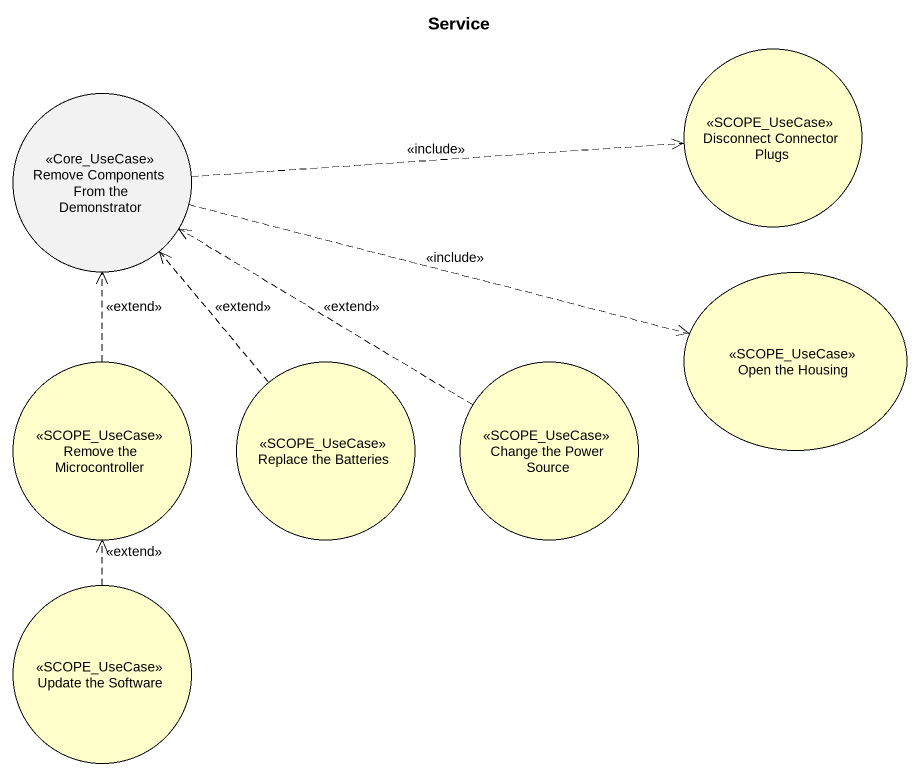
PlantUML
@startuml
title Service
usecase "Disconnect Connector Plugs" as Disconnect_Connector_Plugs <<SCOPE_UseCase>> #FFFFCC
usecase "Remove Components From the Demonstrator" as Remove_Components_From_the <<Core_UseCase>>
usecase "Open the Housing" as Open_the_Housing <<SCOPE_UseCase>> #FFFFCC
usecase "Remove the Microcontroller" as Remove_the_Microcontroller <<SCOPE_UseCase>> #FFFFCC
usecase "Replace the Batteries" as Replace_the_Batteries <<SCOPE_UseCase>> #FFFFCC
usecase "Change the Power Source" as Change_the_Power_Source <<SCOPE_UseCase>> #FFFFCC
usecase "Update the Software" as Update_the_Software <<SCOPE_UseCase>> #FFFFCC
Remove_Components_From_the .right.> Disconnect_Connector_Plugs : <<include>>
Remove_Components_From_the .right.> Open_the_Housing : <<include>>
Remove_the_Microcontroller .up.> Remove_Components_From_the : <<extend>>
Replace_the_Batteries .up.> Remove_Components_From_the : <<extend>>
Change_the_Power_Source .up.> Remove_Components_From_the : <<extend>>
Update_the_Software .up.> Remove_the_Microcontroller : <<extend>>
@enduml
